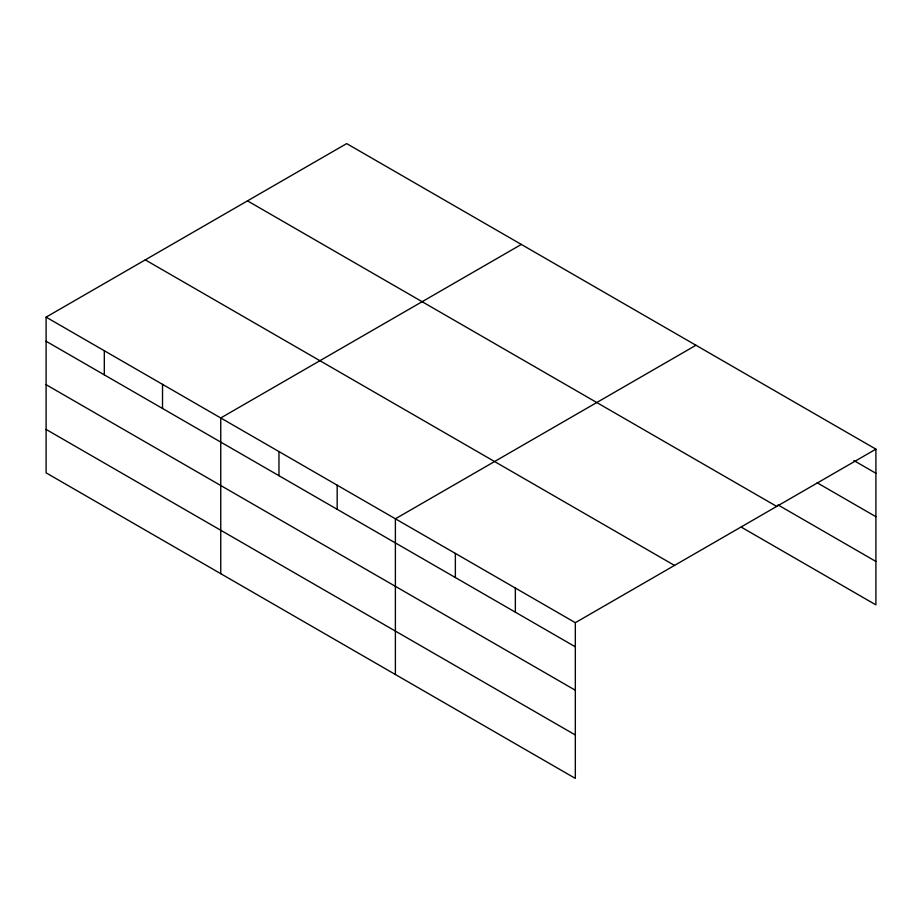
<?xml version="1.0" encoding="UTF-8"?>
<svg xmlns="http://www.w3.org/2000/svg" width="922" height="922" viewBox="0 0 922 922"><rect width="100%" height="100%" fill="white"/><g stroke="black" fill="none" stroke-linecap="round" stroke-linejoin="round"><path stroke-width="1.38" d="M575.328 690.232L575.328 622.684L46.1 317.133L46.1 472.848L575.328 778.399L575.328 690.232L46.1 384.681M741.253 527.119L875.9 604.867L875.9 449.152L346.672 143.602L46.1 317.133M521.322 244.434L220.75 417.966L220.75 573.68M695.96 345.266L395.388 518.798L395.388 674.512M575.328 622.684L875.9 449.152M853.864 460.551L875.9 473.274M817.146 482.771L875.9 516.7M777.972 504.899L875.9 561.44M247.488 200.869L776.716 506.42M145.284 259.877L674.512 565.417M46.1 341.255L575.328 646.806M46.1 429.422L575.328 734.972M515.352 588.052L515.352 612.173M455.364 553.431L455.364 577.541M337.175 485.191L337.175 509.313M278.963 451.573L278.963 475.694M162.526 384.359L162.526 408.481M104.313 350.752L104.313 374.862"/></g></svg>
